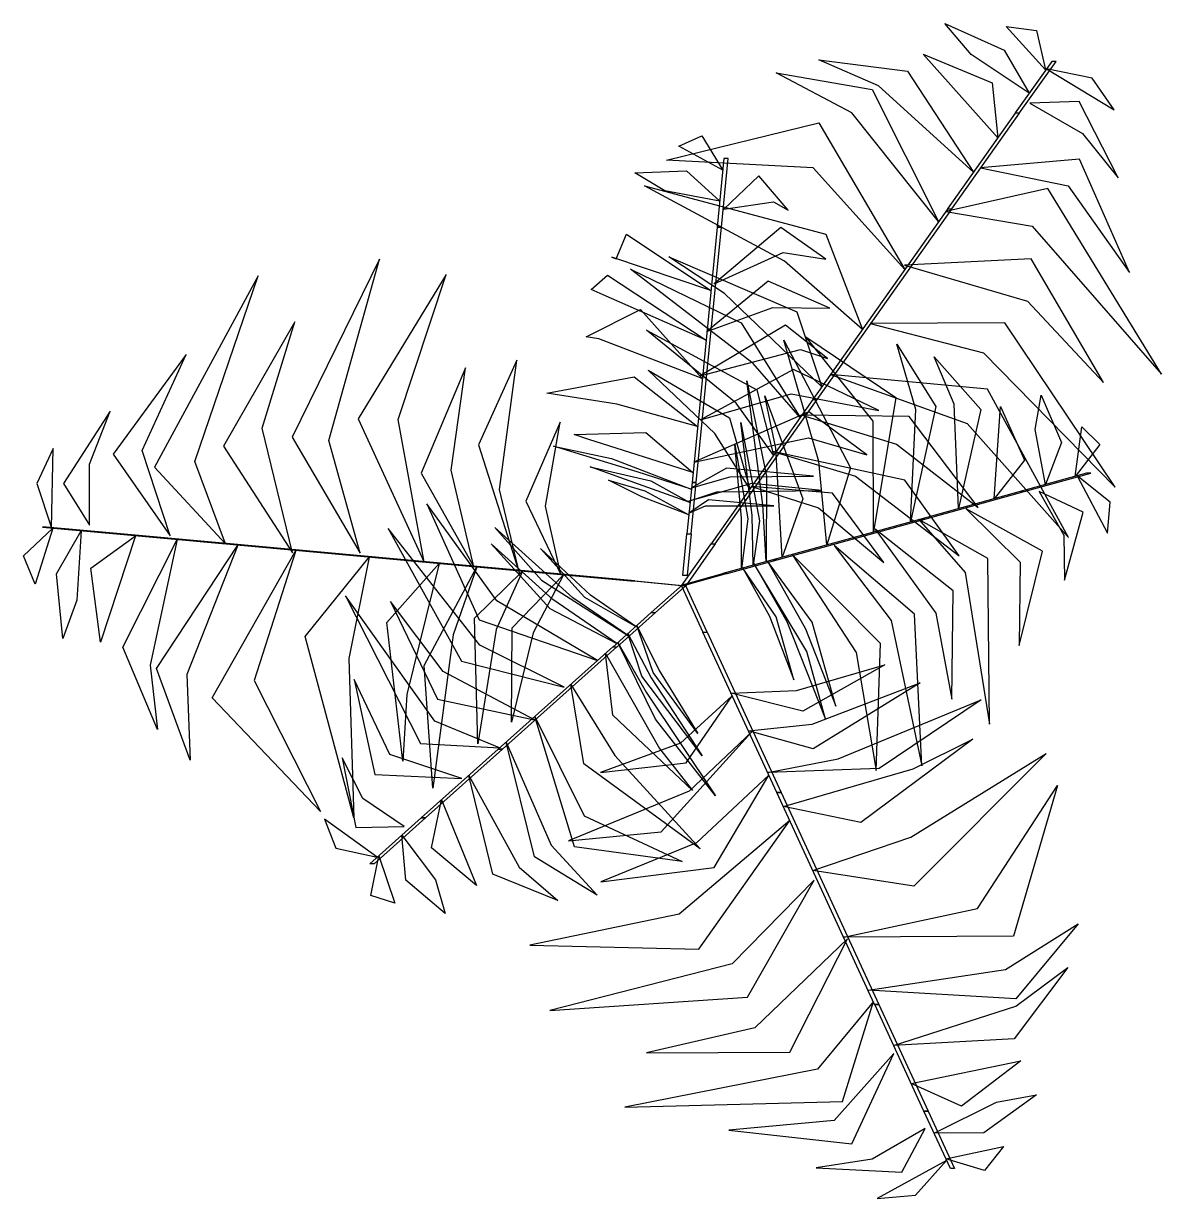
# Model space of a CAD drawing. Extents: x -1501 to 596, y -723 to -174.
# Drawn here: x -318.4 to 77.9, y -611.1 to -202 of the extents above; entities that cross this region are included whole.
import ezdxf

# ---------------------------------------------------------------- set-up
doc = ezdxf.new("R2010")
doc.units = 0
doc.layers.get('0').update_dxf_attribs({"linetype": 'CONTINUOUS'})

msp = doc.modelspace()

# ---------------------------------------------------------------- linework, layer by layer
at = {"color": 0, "linetype": 'CONTINUOUS'}
for points in [[(31.91, -226.23, 174.4), (11.68, -212.84, 167.76), (2.53, -202.02, 159.04), (23.17, -211.33, 160.59)], [(37.59, -218.18, 162.09), (23.79, -203.07, 150.38), (34.36, -204.51, 147.18)], [(20.89, -241.82, 190.98), (-5.03, -212.72, 176.61), (18.93, -222.67, 179.44)], [(12.48, -253.74, 199.48), (-20.63, -223.73, 185.55), (-41.35, -214.72, 182.84), (-10.47, -218.57, 180.96)], [(27.03, -233.17, 184.6), (28.51, -233.17, 184.6), (41.2, -215.2, 157.11), (39.72, -215.2, 157.11)], [(0.28, -271.01, 207.81), (-29.89, -233.16, 199), (-56.27, -219.24, 192.04), (-22.82, -224.99, 200.41)], [(37.9, -217.76, 160.83), (61.51, -232.1, 149.85), (53.8, -221.08, 148.11)], [(32.04, -229.75, 176.63), (50.45, -240.37, 167.6), (62.88, -255.8, 168.46), (49.26, -229.14, 159.32)], [(-11.46, -287.63, 205.58), (-43.42, -252.31, 196.44), (-94.48, -249.56, 183.88), (-41.34, -236.65, 196.34)], [(3.46, -266.54, 208.3), (4.94, -266.54, 208.3), (28.49, -233.2, 184.5), (27.01, -233.2, 184.5)], [(-74.84, -253.11, 361.76), (-90.09, -244.78, 355.84), (-82.12, -241.12, 356.08)], [(-76.78, -272.92, 368.19), (-75.3, -272.92, 368.19), (-72.94, -249, 360.14), (-74.42, -249, 360.14)], [(14.86, -252.23, 197.23), (45.42, -258.57, 183.01), (66.74, -288.66, 181.71), (49.43, -249.21, 177.73)], [(-75.9, -263.82, 365.36), (-95.04, -260.3, 360.39), (-105.45, -254, 356.13), (-87.5, -253.27, 359.36)], [(-74.46, -266.63, 365.51), (-57.19, -264.07, 360.22), (-52.11, -267.05, 358.1), (-62.28, -255, 358.73)], [(-26.23, -308.54, 202.78), (-53.32, -284.77, 195.27), (-102.1, -258.51, 182.37), (-39.01, -275.37, 198.4)], [(2.79, -267.48, 207.85), (32.93, -272.57, 203.2), (77.94, -324.06, 186.73), (38.3, -259.43, 205.42)], [(-43.46, -332.96, 199.23), (-41.98, -332.96, 199.23), (4.89, -266.61, 208.11), (3.41, -266.61, 208.11)], [(-80.31, -308.63, 364.18), (-78.83, -308.63, 364.18), (-75.3, -272.91, 368.1), (-76.78, -272.91, 368.1)], [(-77.88, -292.6, 365.65), (-53.79, -281.73, 362.02), (-38.98, -284.1, 354.98), (-54.64, -273.02, 363.34)], [(-78.98, -295.03, 365.9), (-113.49, -283.38, 358.95), (-111.94, -283.94, 354.78), (-108.42, -275.38, 360.81)], [(-201.14, -386.44, 202.48), (-212.07, -347.19, 195.63), (-194.42, -284.08, 180.08), (-224.81, -346.03, 197.03)], [(-40.38, -328.57, 200.1), (-74.28, -295.99, 190.59), (-93.63, -283.21, 185.38), (-49, -302.44, 197)], [(-11.59, -286.19, 205.48), (31.28, -298.69, 197.73), (57.73, -327.05, 188.46), (32.58, -283.93, 200.78)], [(-248.04, -383.21, 207.85), (-258.7, -354.56, 203.2), (-236.61, -289.84, 186.73), (-272.76, -356.48, 205.42)], [(-178.82, -389.55, 200.25), (-187.88, -339.91, 190.98), (-171.19, -289.41, 178.2), (-201.78, -339.7, 192.73)], [(-80.68, -312.26, 361.09), (-116.49, -296.48, 361.75), (-120.69, -294.6, 355), (-114.96, -289.6, 368.1)], [(-47.92, -339.25, 190), (-64.27, -320.36, 189.94), (-106.95, -287.51, 175.92), (-68.49, -306.25, 197.69)], [(-80.38, -309.28, 363.29), (-57.39, -300.85, 366.68), (-37.61, -301.12, 347.23), (-59.06, -291.77, 375.13)], [(-81.99, -325.57, 349.38), (-118, -311.83, 348.25), (-122.47, -311.12, 325.94), (-103.51, -301.58, 355.18)], [(-224.64, -386.31, 205.48), (-235.26, -342.93, 197.73), (-223.91, -305.85, 188.46), (-248.69, -349.18, 200.78)], [(-23.46, -306.48, 202.48), (15.99, -316.64, 195.63), (61.83, -363.48, 180.08), (23.38, -306.18, 197.03)], [(-57.13, -352.29, 170.05), (-70.17, -334.25, 172.5), (-101.44, -308.83, 163.36), (-62.99, -329.62, 183.4)], [(-85.55, -361.81, 317.23), (-84.08, -361.81, 317.23), (-78.83, -308.63, 364), (-80.31, -308.63, 364)], [(-82.66, -324.72, 349.86), (-47.81, -315.55, 351.75), (-38.32, -318.65, 341.37), (-52.97, -307.1, 360.27)], [(-38.56, -383.53, 271.81), (-41.34, -354.56, 268.5), (-53.53, -312.28, 256.21), (-30.33, -356.72, 278.63)], [(-22.33, -379.06, 286.56), (-22.44, -340.51, 285.42), (-45.95, -311.07, 263.12), (-14.63, -332.27, 292.35)], [(-9.43, -375.5, 298.27), (-7.57, -336.41, 298.92), (-14.28, -313.72, 292.17), (-0.6, -335.37, 305.28)], [(-267.28, -380.38, 197.23), (-277.07, -350.74, 183.01), (-261.67, -317.23, 181.71), (-287.18, -351.95, 177.73)], [(7.27, -370.9, 303.07), (5.74, -334.51, 296.12), (-1.19, -318.07, 291.95), (15.02, -336.37, 297.99)], [(-161.53, -391.14, 190.65), (-169.37, -357.52, 194.04), (-164.47, -321.86, 180.79), (-179.88, -358.58, 207.62)], [(-145.6, -393.55, 170.85), (-152.54, -364.29, 173.94), (-146.51, -319.23, 157.41), (-159.88, -348.77, 180.23)], [(-65.46, -364.08, 152), (-77.61, -344.8, 156.36), (-100.78, -322.66, 152.38), (-72.46, -339.35, 165.97)], [(-82.56, -340.06, 336.07), (-51.04, -330.9, 338.56), (-20.53, -336.77, 321.87), (-50.21, -322.52, 345.93)], [(-83.65, -342.33, 334.64), (-111.69, -334.52, 331.32), (-136.14, -330.7, 319.04), (-105.71, -325.02, 341.46)], [(-59.73, -389.37, 244.16), (-60.86, -369.56, 247.11), (-66.51, -326.46, 238.51), (-59.65, -359.61, 257.02)], [(-37.32, -324.25, 200.25), (10.21, -341.23, 190.98), (45.6, -380.92, 178.2), (17.34, -329.29, 192.73)], [(-78.92, -383.17, 122.39), (-77.44, -383.17, 122.39), (-41.97, -332.95, 199.25), (-43.45, -332.95, 199.25)], [(-54.12, -387.82, 257.69), (-56.35, -349.86, 254.63), (-60.16, -331.68, 250.66), (-46.93, -367.48, 263.73)], [(19.63, -367.49, 304.48), (21.88, -335.36, 298.93), (30.19, -354.07, 303.74)], [(37.5, -362.56, 302.54), (33.9, -343.43, 297.57), (36.05, -331.45, 293.3), (43.17, -347.94, 296.53)], [(-295.34, -376.74, 176.63), (-295.34, -355.48, 167.6), (-288.2, -337.01, 168.46), (-304.48, -362.13, 159.32)], [(-84.87, -354.79, 323.27), (-44.95, -346.31, 323.62), (-24.62, -352.21, 308.77), (-44.91, -337.23, 331.76)], [(-47.33, -338.43, 190.65), (-14.29, -348.45, 194.04), (14.13, -370.52, 180.79), (-9.96, -338.82, 207.62)], [(-131.25, -393.91, 152.65), (-136.59, -370.02, 154.75), (-131.47, -340.8, 142.5), (-143.39, -368.33, 163.08)], [(-64.24, -390.61, 222.35), (-64.66, -373.26, 227.65), (-68.57, -340.97, 222.69), (-62.05, -375.19, 239.17)], [(47.87, -359.7, 298.93), (50.17, -342.48, 293.01), (56.45, -348.6, 293.25)], [(-85.23, -358.39, 320.52), (-121.46, -346.84, 317.46), (-126.62, -345.13, 313.49), (-101.63, -344.38, 326.55)], [(-308.65, -377.66, 160.83), (-308.04, -350.04, 149.85), (-313.73, -362.23, 148.11)], [(-85.8, -364.19, 306.99), (-104.7, -358.13, 309.94), (-133.77, -349.19, 301.34), (-113.55, -353.42, 319.85)], [(-68.31, -391.74, 202.63), (-68.3, -374.26, 210.02), (-70.66, -348.61, 209.62), (-66.08, -374.53, 220.39)], [(-57.38, -351.02, 170.85), (-28.57, -359.64, 173.94), (7.43, -387.39, 157.41), (-11.46, -361.05, 180.23)], [(-86.26, -368.84, 285.18), (-102.61, -363, 290.48), (-120.97, -356.32, 285.51), (-99.87, -361.25, 301.99)], [(-85.75, -363.7, 307.94), (-72.22, -359.85, 315.73), (-43.28, -359.59, 305.73), (-73.54, -356.88, 330.32)], [(28.69, -365, 305.36), (30.17, -365, 305.36), (53.34, -358.62, 297.31), (51.86, -358.62, 297.31)], [(48.61, -359.5, 298.32), (59.14, -379.47, 291.67), (60.03, -368.72, 292.74)], [(-86.68, -373.05, 265.46), (-102.98, -366.76, 272.85), (-114.59, -361.02, 272.44), (-101.93, -364.78, 283.22)], [(-87.32, -379.73, 233.26), (-85.84, -379.73, 233.26), (-84.08, -361.81, 317.25), (-85.55, -361.81, 317.25)], [(-86.97, -368.41, 286.18), (-76.91, -365.03, 293.11), (-40.36, -364.64, 280.71), (-64.74, -362.18, 301.83)], [(-64.87, -363.27, 152.65), (-41.52, -370.59, 154.75), (-18.76, -389.63, 142.5), (-36.65, -365.55, 163.08)], [(-86.62, -372.56, 266.41), (-80.81, -369.9, 271.61), (-57.05, -369.99, 261.91), (-79.76, -367.86, 280.84)], [(-5.91, -374.54, 301.35), (-4.43, -374.54, 301.35), (30.17, -365, 305.27), (28.69, -365, 305.27)], [(35.39, -364.91, 302.68), (43.98, -380.12, 297.4), (44.14, -395.87, 295.27), (50.62, -372.1, 295.9)], [(-118.42, -423.81, 260.44), (-153.52, -403.01, 260.79), (-177.95, -369.26, 245.94), (-159.71, -409.66, 268.94)], [(9.93, -371.05, 302.82), (28.72, -389.62, 299.19), (28.32, -418.59, 292.15), (36.55, -385.7, 300.51)], [(-57.42, -388.75, 254.4), (-55.95, -388.75, 254.4), (-4.43, -374.54, 301.18), (-5.91, -374.54, 301.18)], [(-6.54, -374.71, 300.46), (9.59, -393.13, 303.86), (18.06, -445.96, 284.4), (17.46, -388.31, 312.31)], [(-308.13, -377.72, 162.09), (-314.32, -397.22, 150.38), (-318.36, -387.35, 147.18)], [(-289.87, -379.37, 184.6), (-288.39, -379.37, 184.6), (-310.3, -377.37, 157.11), (-311.77, -377.37, 157.11)], [(-298.32, -378.62, 174.4), (-299.81, -402.83, 167.76), (-304.6, -416.17, 159.04), (-306.85, -393.63, 160.59)], [(-279.31, -380.36, 190.98), (-291.55, -417.36, 176.61), (-294.92, -391.64, 179.44)], [(-249.19, -383.1, 208.3), (-247.71, -383.1, 208.3), (-288.36, -379.37, 184.5), (-289.83, -379.37, 184.5)], [(-130.09, -433.08, 273.24), (-159.49, -418.47, 275.73), (-191.42, -377.85, 259.05), (-165.77, -424.07, 283.1)], [(-107.65, -415.21, 223.35), (-127.04, -401.95, 230.28), (-154.19, -377.48, 217.89), (-137.92, -395.81, 239.01)], [(-87.32, -379.73, 233.26), (-85.84, -379.73, 233.26), (-87.28, -394.24, 129.78), (-88.75, -394.24, 129.78)], [(-21.76, -378.12, 287.03), (-0.69, -407.35, 288.92), (4.96, -437.3, 278.55), (5.34, -399.51, 297.44)], [(-264.79, -381.69, 199.48), (-274.21, -425.37, 185.55), (-271.66, -447.81, 182.84), (-283.77, -419.15, 180.96)], [(-243.72, -383.62, 207.81), (-261.42, -428.68, 199), (-260.28, -458.47, 192.04), (-272.03, -426.63, 200.41)], [(-168.2, -390.52, 199.23), (-166.73, -390.52, 199.23), (-247.62, -383.11, 208.11), (-249.1, -383.11, 208.11)], [(-111.73, -417.85, 245.11), (-134, -402.58, 252.9), (-155.46, -383.18, 242.91), (-135.04, -405.67, 267.49)], [(-78.92, -383.17, 122.39), (-77.44, -383.17, 122.39), (-87.74, -397.75, 30), (-89.22, -397.75, 30)], [(-36.05, -383.73, 273.24), (-16.18, -409.86, 275.73), (-5.56, -460.42, 259.05), (-8.06, -407.62, 283.1)], [(-223.47, -385.47, 205.58), (-238.07, -430.81, 196.44), (-214.92, -476.41, 183.88), (-252.67, -436.84, 196.34)], [(-197.97, -387.81, 202.78), (-205.01, -423.15, 195.27), (-203.36, -478.53, 182.37), (-220.3, -415.46, 198.4)], [(-105.09, -411.92, 203.58), (-120.87, -401.02, 208.79), (-138.29, -384.85, 199.08), (-123.03, -401.8, 218.02)], [(-50.62, -386.87, 260.44), (-28.38, -421.07, 260.79), (-21.44, -462.15, 245.94), (-19.88, -417.85, 268.94)], [(-173.55, -390.05, 200.1), (-184.81, -435.69, 190.59), (-186.21, -458.84, 185.38), (-191.87, -410.58, 197)], [(-160.53, -391.24, 190), (-168.71, -414.84, 189.94), (-175.82, -468.23, 175.92), (-178.82, -425.55, 197.69)], [(-106.99, -396.12, 122.39), (-105.51, -396.12, 122.39), (-166.74, -390.52, 199.25), (-168.21, -390.52, 199.25)], [(-144.63, -392.7, 170.05), (-153.73, -413, 172.5), (-160.11, -452.8, 163.36), (-161.33, -409.1, 183.4)], [(-74.78, -393.54, 170.44), (-73.3, -393.54, 170.44), (-55.94, -388.75, 254.42), (-57.42, -388.75, 254.42)], [(-67.84, -391.62, 203.58), (-58.53, -408.38, 208.79), (-50.08, -430.59, 199.08), (-56.25, -408.64, 218.02)], [(-64.09, -389.8, 223.35), (-52.58, -410.28, 230.28), (-39.09, -444.25, 217.89), (-45.55, -420.61, 239.01)], [(-59.26, -389.25, 245.11), (-46.07, -412.8, 252.9), (-35.43, -439.7, 242.91), (-43.76, -410.5, 267.49)], [(-130.25, -394.01, 152), (-140.88, -414.18, 156.36), (-148.47, -445.32, 152.38), (-148.17, -412.44, 165.97)], [(-106.99, -396.12, 122.39), (-105.51, -396.12, 122.39), (-87.74, -397.75, 30), (-89.22, -397.75, 30)], [(-74.78, -393.54, 170.44), (-73.3, -393.54, 170.44), (-87.36, -397.41, 66.96), (-88.84, -397.41, 66.96)], [(-99.72, -407.12, 170.44), (-98.24, -407.12, 170.44), (-87.36, -397.41, 66.96), (-88.84, -397.41, 66.96)], [(-81.74, -413.96, 122.39), (-80.26, -413.96, 122.39), (-87.74, -397.75, 30), (-89.22, -397.75, 30)], [(-152.54, -454.24, 300.46), (-175.17, -444.88, 303.86), (-206.18, -401.28, 284.4), (-180.09, -452.69, 312.31)], [(-140.41, -444.44, 287.03), (-172.26, -427.58, 288.92), (-190.6, -403.24, 278.55), (-174.19, -437.28, 297.44)], [(-99.72, -407.12, 170.44), (-98.24, -407.12, 170.44), (-111.68, -419.11, 254.42), (-113.16, -419.11, 254.42)], [(-104.72, -411.6, 202.63), (-96.99, -427.27, 210.02), (-83.5, -449.22, 209.62), (-99.1, -428.01, 220.39)], [(-107.88, -414.41, 222.35), (-99.81, -429.79, 227.65), (-81.98, -457, 222.69), (-103, -429.21, 239.17)], [(-81.74, -413.96, 122.39), (-80.26, -413.96, 122.39), (-54.51, -469.79, 199.25), (-55.98, -469.79, 199.25)], [(-113.16, -419.1, 254.4), (-111.68, -419.1, 254.4), (-151.56, -454.67, 301.18), (-153.04, -454.67, 301.18)], [(-111.36, -417.53, 244.16), (-101.57, -434.78, 247.11), (-77.4, -470.91, 238.51), (-98.24, -444.24, 257.02)], [(-115.71, -421.4, 257.69), (-96.88, -454.44, 254.63), (-85.41, -469.05, 250.66), (-113.14, -442.82, 263.73)], [(-71.94, -435.16, 152), (-49.16, -434.28, 156.36), (-18.4, -425.28, 152.38), (-47.01, -441.46, 165.97)], [(-165.69, -464.83, 302.82), (-190.76, -456.51, 299.19), (-203.24, -430.36, 292.15), (-196.04, -463.5, 300.51)], [(-127.75, -432.14, 271.81), (-112.42, -456.88, 268.5), (-82.75, -489.38, 256.21), (-123.25, -459.82, 278.63)], [(-65.89, -448.27, 170.05), (-43.75, -446, 172.5), (-6.09, -431.62, 163.36), (-43.33, -454.53, 183.4)], [(-71.52, -436.08, 152.65), (-89.54, -452.64, 154.75), (-117.41, -462.82, 142.5), (-87.61, -459.38, 163.08)], [(-59.2, -462.77, 190), (-34.67, -458.05, 189.94), (15.12, -437.51, 175.92), (-20.34, -461.45, 197.69)], [(-140.32, -443.35, 286.56), (-123.13, -477.85, 285.42), (-89.01, -493.82, 263.12), (-126.49, -488.7, 292.35)], [(-64.67, -448.68, 170.85), (-86.53, -469.33, 173.94), (-128.57, -486.63, 157.41), (-96.3, -483.44, 180.23)], [(-150.31, -452.26, 298.27), (-134.65, -488.12, 298.92), (-118.57, -505.48, 292.17), (-140.43, -492.14, 305.28)], [(-53.72, -474.64, 200.1), (-8.56, -461.57, 190.59), (12.19, -451.21, 185.38), (-26.78, -480.24, 197)], [(-185.79, -481.61, 302.68), (-200.23, -471.8, 297.4), (-207.36, -457.74, 295.27), (-202.63, -481.92, 295.9)], [(-153.04, -454.67, 301.35), (-151.56, -454.67, 301.35), (-178.35, -478.57, 305.27), (-179.83, -478.57, 305.27)], [(-43.45, -496.91, 202.78), (-9.32, -485.33, 195.27), (37.81, -456.21, 182.37), (-8.34, -502.42, 198.4)], [(-163.23, -463.79, 303.07), (-145.73, -495.73, 296.12), (-132.23, -507.39, 291.95), (-154.88, -498.18, 297.99)], [(-58.79, -463.68, 190.65), (-83.98, -487.29, 194.04), (-117.31, -500.87, 180.79), (-77.81, -495.86, 207.62)], [(-55.99, -469.77, 199.23), (-54.51, -469.77, 199.23), (-20.48, -543.54, 208.11), (-21.96, -543.54, 208.11)], [(-32.72, -520.16, 205.58), (13.84, -510.13, 196.44), (41.75, -467.29, 183.88), (26.36, -519.76, 196.34)], [(-172.8, -472.32, 304.48), (-160.58, -502.12, 298.93), (-176.32, -489.03, 303.74)], [(-179.82, -478.56, 305.36), (-178.34, -478.56, 305.36), (-196.28, -494.56, 297.31), (-197.76, -494.56, 297.31)], [(-195.24, -492.33, 298.32), (-213.53, -479.1, 291.67), (-209.56, -489.12, 292.74)], [(-51.51, -479.45, 200.25), (-89.98, -512.12, 190.98), (-142.05, -522.92, 178.2), (-83.21, -524.26, 192.73)], [(-186.63, -484.66, 302.54), (-174.93, -500.21, 297.57), (-171.55, -511.9, 293.3), (-185.24, -500.28, 296.53)], [(-194.67, -491.82, 298.93), (-189.09, -508.28, 293.01), (-197.43, -505.58, 293.25)], [(-43.05, -500.33, 202.48), (-71.57, -529.42, 195.63), (-135.05, -545.7, 180.08), (-66.21, -541.05, 197.03)], [(-24.2, -538.62, 207.81), (23.67, -531.42, 199), (48.9, -515.54, 192.04), (27.2, -541.63, 200.41)], [(-31.42, -520.76, 205.48), (-63.67, -551.64, 197.73), (-101.46, -560.36, 188.46), (-51.54, -560.14, 200.78)], [(-15.34, -557.83, 199.48), (27.2, -544.16, 185.55), (45.36, -530.72, 182.84), (26.59, -555.54, 180.96)], [(-22.39, -542.57, 207.85), (-41.88, -566.12, 203.2), (-108.98, -579.36, 186.73), (-33.19, -577.34, 205.42)], [(-21.92, -543.62, 208.3), (-20.44, -543.62, 208.3), (-3.34, -580.68, 184.5), (-4.82, -580.68, 184.5)], [(-15.23, -560.65, 197.23), (-36, -583.94, 183.01), (-72.72, -587.36, 181.71), (-29.9, -592.09, 177.73)], [(-9.23, -571.07, 190.98), (28.94, -563.18, 176.61), (8.34, -578.95, 179.44)], [(-1.23, -588.41, 174.4), (20.48, -577.59, 167.76), (34.42, -575.07, 159.04), (16.04, -588.29, 160.59)], [(-4.81, -580.71, 184.6), (-3.33, -580.71, 184.6), (5.89, -600.69, 157.11), (4.41, -600.69, 157.11)], [(-4.35, -586.76, 176.63), (-22.76, -597.4, 167.6), (-42.33, -600.44, 168.46), (-12.44, -601.98, 159.32)], [(2.89, -597.35, 162.09), (22.88, -592.96, 150.38), (16.35, -601.39, 147.18)], [(3.1, -597.83, 160.83), (-21.12, -611.12, 149.85), (-7.72, -609.95, 148.11)]]:
    msp.add_3dface(points, dxfattribs=at)

doc.saveas('drawing.dxf')
